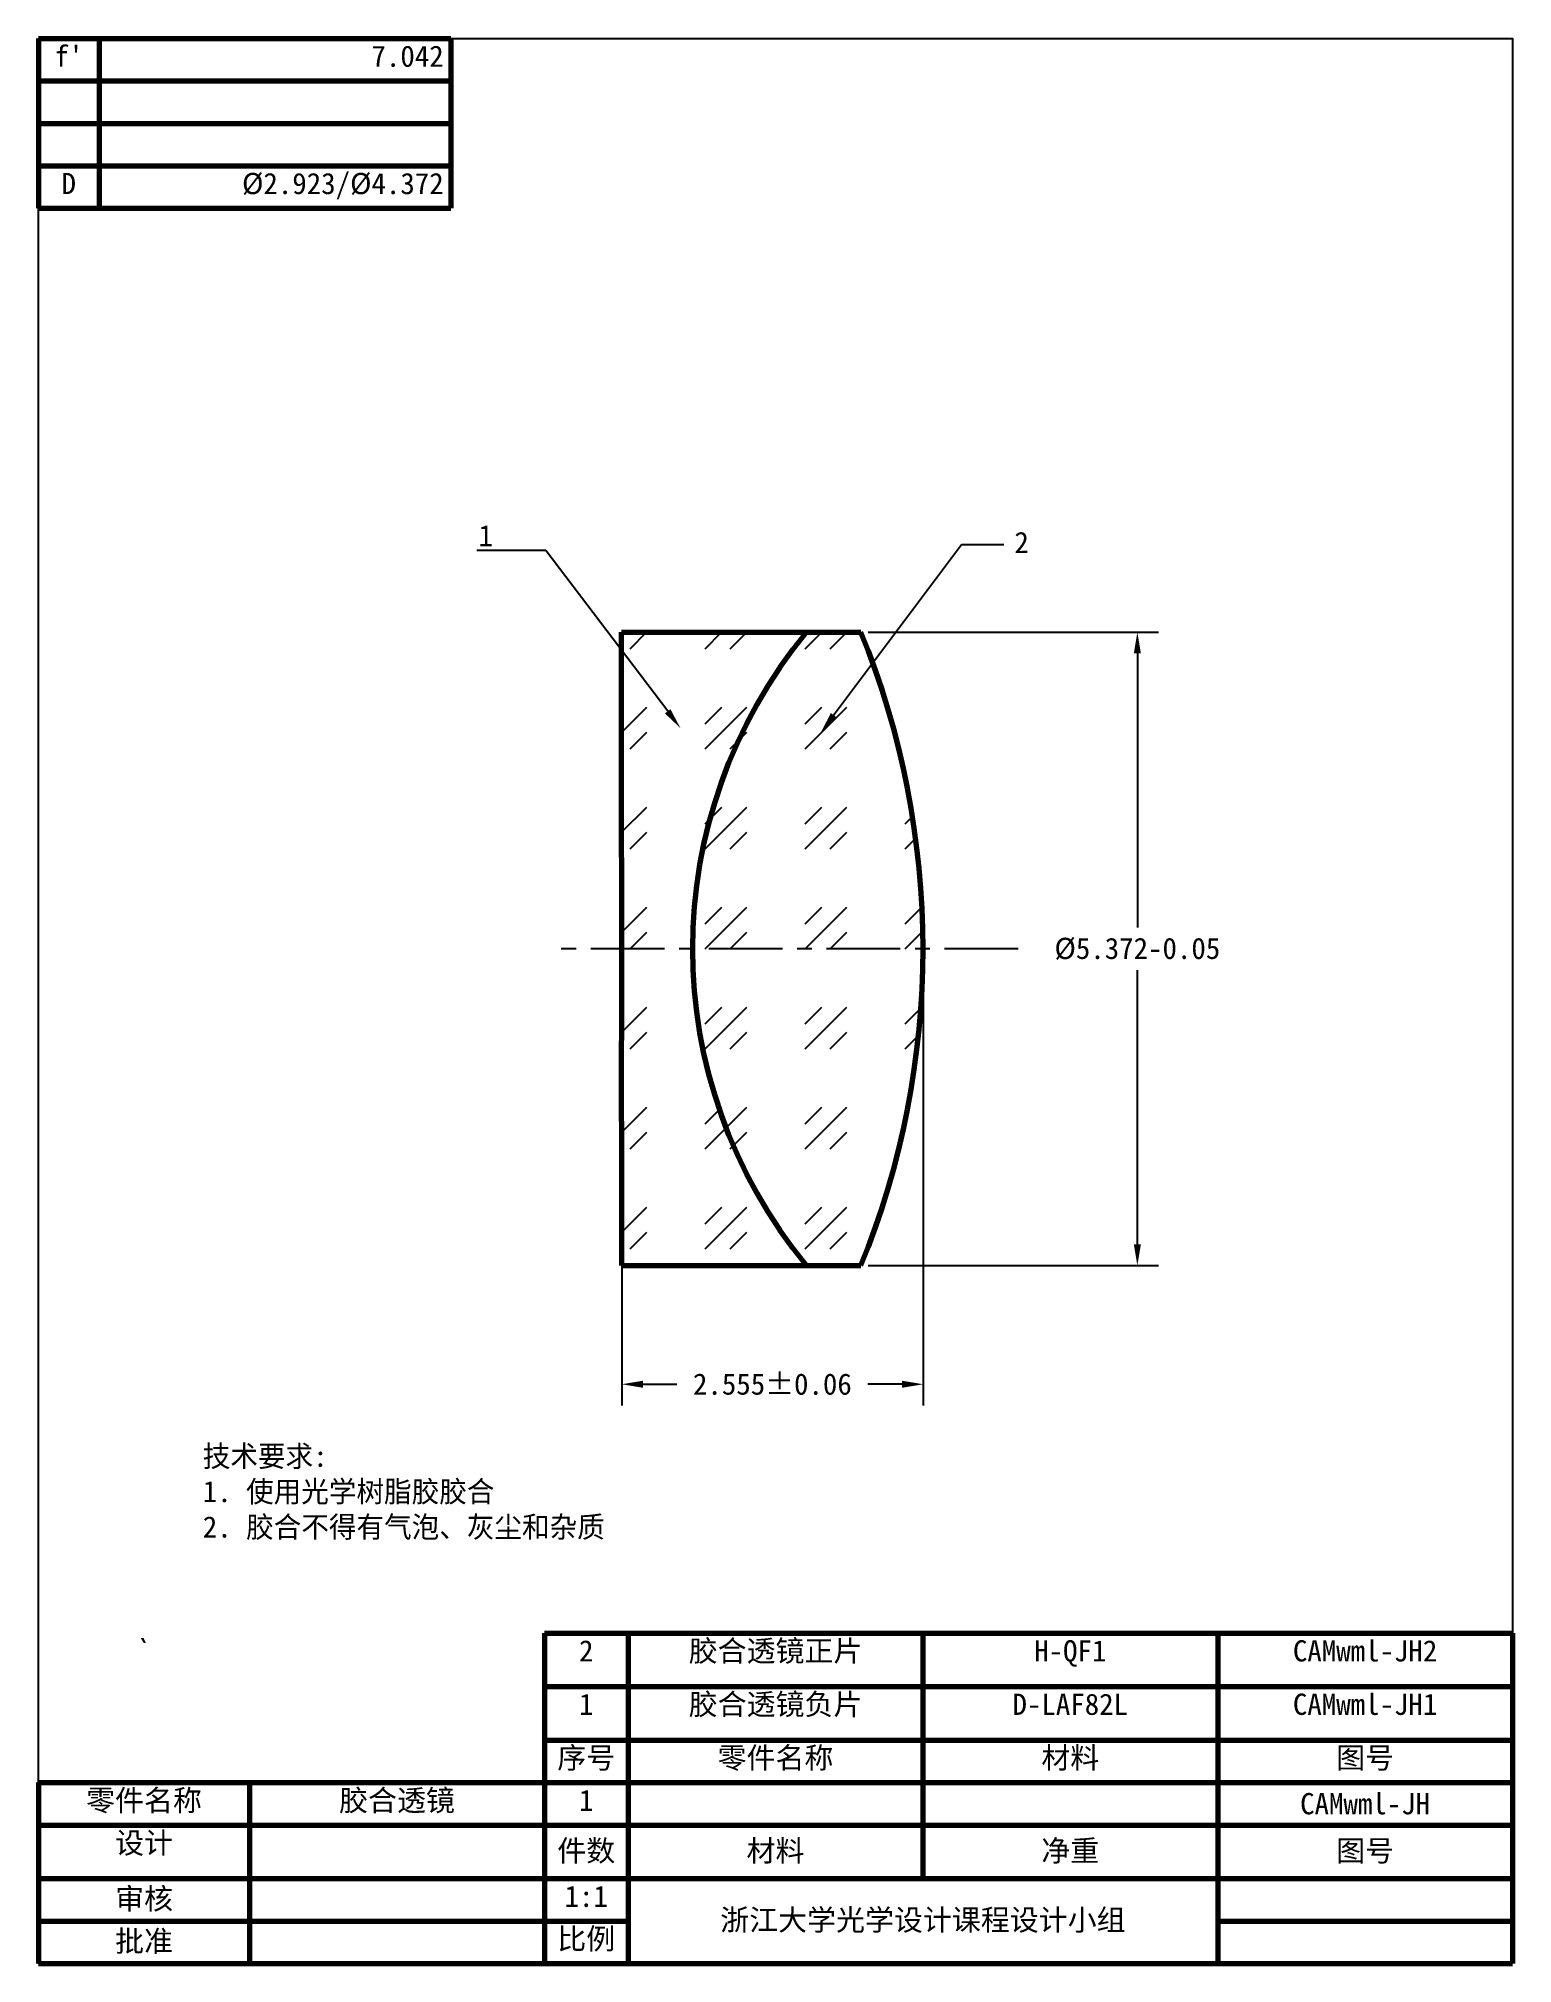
# Model space of a CAD drawing. Extents: x -8.2 to 4.3, y -8.6 to 7.7.
import ezdxf
from ezdxf import colors
from ezdxf.entities.mleader import LeaderData, LeaderLine
from ezdxf.math import Vec2, Vec3

# ---------------------------------------------------------------- set-up
doc = ezdxf.new("R2010")
doc.units = 0
doc.header["$LTSCALE"] = 0.5
doc.header["$MEASUREMENT"] = 0
doc.linetypes.add('CENTER', pattern=[2, 1.25, -0.25, 0.25, -0.25])
doc.layers.get('0').update_dxf_attribs({"lineweight": 70})
doc.layers.add('1', color=7, linetype='Continuous')
doc.styles.add('TXT', font='txt')
doc.dimstyles.get("Standard").update_dxf_attribs({"dimtxt": 0.18, "dimasz": 0.18, "dimexe": 0.18, "dimexo": 0.0625, "dimgap": 0.09, "dimtad": 0, "dimtih": 1, "dimtoh": 1, "dimdec": 4, "dimzin": 0, "dimdsep": 46, "dimtxsty": 'Standard', "dimcen": 0.09, "dimadec": 0, "dimazin": 0, "dimtfac": 1, "dimtdec": 4, "dimtofl": 0, "dimtmove": 0, "dimatfit": 3, "dimfxl": 1, "dimtolj": 1, "dimtzin": 0, "dimarcsym": 0})

# ---------------------------------------------------------------- blocks, each defined once
blk = doc.blocks.new('*T4')
at = {"layer": '1', "color": 0, "linetype": 'ByBlock', "lineweight": -2}
for p, q in [((4.29, 0), (12.5, 0)), ((5, 0), (5, -2.802)), ((7.5, 0), (7.5, -2.082)), ((10, 0), (10, -2.802)), ((12.5, 0), (12.5, -2.802)), ((4.29, -0.453), (12.5, -0.453)), ((4.29, -0.907), (12.5, -0.907)), ((0, -1.268), (0, -2.802)), ((1.79, -1.268), (1.79, -2.802)), ((4.29, -1.268), (12.5, -1.268)), ((4.29, -1.268), (4.29, -2.802)), ((0, -1.629), (12.5, -1.629)), ((0, -2.082), (12.5, -2.082)), ((0, -2.442), (5, -2.442)), ((10, -2.442), (12.5, -2.442)), ((0, -2.802), (12.5, -2.802))]:
    blk.add_line(p, q, dxfattribs=at)
at = {"layer": '1', "color": 0, "lineweight": -2}
for p in [(4.29, 0), (0, -1.268)]:
    blk.add_line(p, (4.29, -1.268), dxfattribs=at)
at = {"layer": '1', "color": 0, "linetype": 'Continuous', "char_height": 0.18}
for s, insert, width, attachment_point in [('`', (0.895, -0.06), 1.6704, 2), ('2', (4.645, -0.06), 0.5896, 2), ('{\\fSimSun|b0|i0|c134|p2;胶合透镜正片}', (6.25, -0.06), 2.38, 2), ('H-QF1', (8.75, -0.06), 2.38, 2), ('CAMwml-JH2', (11.25, -0.06), 2.38, 2), ('{\\fSimSun|b0|i0|c134|p2;胶合透镜负片}', (6.25, -0.513), 2.38, 2), ('1', (4.645, -0.513), 0.5896, 2), ('D-LAF82L', (8.75, -0.513), 2.38, 2), ('CAMwml-JH1', (11.25, -0.513), 2.38, 2), ('{\\fSimSun|b0|i0|c134|p2;序号}', (4.645, -0.967), 0.5896, 2), ('{\\fSimSun|b0|i0|c134|p2;零件名称}', (6.25, -0.967), 2.38, 2), ('{\\fSimSun|b0|i0|c134|p2;材料}', (8.75, -0.967), 2.38, 2), ('{\\fSimSun|b0|i0|c134|p2;图号}', (11.25, -0.967), 2.38, 2), ('{\\fSimSun|b0|i0|c134|p2;零件名称}', (0.895, -1.328), 1.6704, 2), ('{\\fSimSun|b0|i0|c134|p2;胶合透镜}', (3.04, -1.328), 2.38, 2), ('1', (4.645, -1.328), 0.5896, 2), ('CAMwml-JH', (11.25, -1.448), 2.38, 5), ('{\\fSimSun|b0|i0|c134|p2;设计}', (0.895, -1.689), 1.6704, 2), ('{\\fSimSun|b0|i0|c134|p2;件数}', (4.645, -1.855), 0.5896, 5), ('{\\fSimSun|b0|i0|c134|p2;材料}', (6.25, -1.855), 2.38, 5), ('{\\fSimSun|b0|i0|c134|p2;净重}', (8.75, -1.855), 2.38, 5), ('{\\fSimSun|b0|i0|c134|p2;图号}', (11.25, -1.855), 2.38, 5), ('{\\fSimSun|b0|i0|c134|p2;审核}', (0.895, -2.262), 1.6704, 5), ('1:1', (4.645, -2.142), 0.5896, 2), ('{\\fSimSun|b0|i0|c134|p2;浙江大学光学设计课程设计小组}', (7.5, -2.442), 4.88, 5), ('{\\fSimSun|b0|i0|c134|p2;批准}', (0.895, -2.622), 1.6704, 5), ('{\\fSimSun|b0|i0|c134|p2;比例}', (4.645, -2.502), 0.5896, 2)]:
    blk.add_mtext(s, dxfattribs=dict(at, insert=insert, width=width, attachment_point=attachment_point))
blk = doc.blocks.new('*D5')
at = {"layer": '1', "color": 0, "linetype": 'Continuous', "lineweight": -2, "transparency": 16777216}
for p, q in [((-3.252, -0.062), (-3.252, -3.873)), ((-0.697, -0.062), (-0.697, -3.873)), ((-3.072, -3.693), (-2.785, -3.693)), ((-0.877, -3.693), (-1.165, -3.693))]:
    blk.add_line(p, q, dxfattribs=at)
at = {"layer": '1', "color": 0, "linetype": 'Continuous', "transparency": 16777216}
for points in [[(-3.072, -3.663), (-3.072, -3.723), (-3.252, -3.693)], [(-0.877, -3.663), (-0.877, -3.723), (-0.697, -3.693)]]:
    blk.add_solid(points, dxfattribs=at)
at = {"layer": '1', "color": 0, "linetype": 'Continuous', "transparency": 16777216, "insert": (-1.975, -3.693), "char_height": 0.18, "attachment_point": 5}
blk.add_mtext('\\A1;2.555%%P0.06', dxfattribs=at)
blk = doc.blocks.new('*D6')
at = {"layer": '1', "color": 0, "linetype": 'Continuous', "lineweight": -2, "transparency": 16777216}
for p, q in [((-1.162, 2.686), (1.3, 2.686)), ((1.12, 2.506), (1.12, 0.18)), ((1.12, -2.506), (1.12, -0.18)), ((-1.162, -2.686), (1.3, -2.686))]:
    blk.add_line(p, q, dxfattribs=at)
at = {"layer": '1', "color": 0, "linetype": 'Continuous', "transparency": 16777216}
for points in [[(1.09, 2.506), (1.15, 2.506), (1.12, 2.686)], [(1.09, -2.506), (1.15, -2.506), (1.12, -2.686)]]:
    blk.add_solid(points, dxfattribs=at)
at = {"layer": '1', "color": 0, "linetype": 'Continuous', "transparency": 16777216, "insert": (1.12, 0), "char_height": 0.18, "attachment_point": 5}
blk.add_mtext('\\A1;%%C5.372-0.05', dxfattribs=at)
blk = doc.blocks.new('*T11')
at = {"layer": '1', "color": 0, "linetype": 'ByBlock', "lineweight": -2}
for p, q in [((0, 0), (3.496, 0)), ((0, 0), (0, -1.44)), ((0.514, 0), (0.514, -1.44)), ((3.496, 0), (3.496, -1.44)), ((0, -0.36), (3.496, -0.36)), ((0, -0.72), (3.496, -0.72)), ((0, -1.08), (3.496, -1.08)), ((0, -1.44), (3.496, -1.44))]:
    blk.add_line(p, q, dxfattribs=at)
at = {"layer": '1', "color": 0, "linetype": 'Continuous', "char_height": 0.18}
for s, insert, width, attachment_point in [("f'", (0.257, -0.06), 0.39442, 2), ('7.042', (3.436, -0.06), 2.86184, 3), ('D', (0.257, -1.14), 0.39442, 2), ('%%C2.923/%%C4.372', (3.436, -1.14), 2.86184, 3)]:
    blk.add_mtext(s, dxfattribs=dict(at, insert=insert, width=width, attachment_point=attachment_point))

msp = doc.modelspace()

# ---------------------------------------------------------------- hatches: boundary and pattern name
at = {"layer": '1', "linetype": 'Continuous'}
h = msp.add_hatch(dxfattribs=at)
h.set_pattern_fill('GOST_GLASS', scale=0.1, style=0)
h.set_pattern_definition([(45, (0, 0), (0.84853, -9e-17), [0.5, -0.7]), (45, (0.21213, 0), (0.84853, -9e-17), [0.2, -1]), (45, (0, 0.21213), (0.84853, -9e-17), [0.2, -1])])
h.paths.add_polyline_path([(-1.685, 2.686), (-1.685, 2.686), (-3.255, 2.686), (-3.255, 1.462, -0.0008728), (-3.2524, 0), (-2.6524, 0, -0.1745959)])
h.paths.add_polyline_path([(-2.6524, 0), (-3.2524, 0, -0.0008728), (-3.255, -1.462), (-3.255, -2.686), (-1.685, -2.686, -0.1745959)])
h.paths.add_polyline_path([(-0.6974, 0), (-2.6524, 0, 0.1745959), (-1.685, -2.686), (-1.2242, -2.686, 0.0971459)])
h.paths.add_polyline_path([(-1.2242, 2.686), (-1.685, 2.686, 0.1745959), (-2.6524, 0), (-0.6974, 0, 0.0971459)])

# ---------------------------------------------------------------- linework, layer by layer
at = {"color": 7}
for p, q in [((-3.255, 2.686), (-1.685, 2.686)), ((-3.255, 1.4617), (-3.255, 2.686)), ((-1.685, 2.686), (-1.2242, 2.686)), ((-1.685, 2.686), (-1.685, 2.686)), ((-3.255, -1.4616), (-3.255, -2.686)), ((-3.255, -2.686), (-1.685, -2.686)), ((-1.685, -2.686), (-1.2242, -2.686)), ((-1.685, -2.686), (-1.685, -2.686))]:
    msp.add_line(p, q, dxfattribs=at)
for centre, radius, start, end in [((1.56, 0), 4.2124, 140.38488, 219.61512), ((-7.8078, 0), 7.1104, 337.80544, 22.19456), ((-422.0309, 0), 418.7785, 359.800022, 0.199978)]:
    msp.add_arc(centre, radius, start, end, dxfattribs=at)
at = {"layer": '1', "color": 7, "linetype": 'CENTER'}
msp.add_line((0.1099, 0), (-3.8776, 0), dxfattribs=at)
at = {"layer": '1', "color": 7, "linetype": 'Continuous'}
msp.add_lwpolyline([(4.3014, -8.6064), (-8.1986, -8.6064), (-8.1986, 7.7218), (4.3014, 7.7218)], close=True, dxfattribs=at)

# ---------------------------------------------------------------- block references
for name, p in [('*T11', (-8.1986, 7.7218)), ('*T4', (-8.1986, -5.8044))]:
    msp.add_blockref(name, p)

# ---------------------------------------------------------------- texts
at = {"layer": '1', "color": 7, "linetype": 'Continuous', "insert": (-6.8056, -4.213), "char_height": 0.18, "attachment_point": 1, "style": 'TXT'}
msp.add_mtext_dynamic_manual_height_columns('技术要求:\\P1. 使用光学树脂胶胶合\\P2. 胶合不得有气泡、灰尘和杂质', width=4.688808, gutter_width=2.0091, heights=[0.9606], dxfattribs=at)

# ---------------------------------------------------------------- dimensions: what is measured, and where the dimension line sits
at = {"layer": '1', "color": 7, "linetype": 'Continuous'}
dim = msp.add_linear_dim(base=(1.1204, -2.686), p1=(-1.2242, 2.686), p2=(-1.2242, -2.686), angle=90, text='%%C<>-0.05', dimstyle='Standard', override={"dimdec": 3}, dxfattribs=at)
dim.commit()
dim.dimension.update_dxf_attribs({"geometry": '*D6', "text_midpoint": (1.1204, 0)})
dim = msp.add_linear_dim(base=(-0.6974, -3.693), p1=(-3.2524, 0), p2=(-0.6974, 0), text='<>%%P0.06', dimstyle='Standard', override={"dimdec": 3}, dxfattribs=at)
dim.commit()
dim.dimension.update_dxf_attribs({"geometry": '*D5', "text_midpoint": (-1.9749, -3.693)})

# ---------------------------------------------------------------- leaders
ml = msp.add_multileader_mtext('Standard', dxfattribs=at)
ml.set_content('1', color=7)
ml.set_leader_properties()
ml.build(insert=Vec2(0, 0))
ml.multileader.update_dxf_attribs({"text_right_attachment_type": 6, "dogleg_length": 0.36, "arrow_head_size": 0.18})
ctx = ml.context
ctx.base_point, ctx.char_height, ctx.arrow_head_size, ctx.landing_gap_size, ctx.plane_origin = Vec3(-4.4949, 3.487), 0.18, 0.18, 0.09, Vec3(-2.7543, 1.8714)
ctx.right_attachment, ctx.text_align_type = 6, 2
notes = []
notes.append((ctx, [(0, (1, 1, 0), (-3.8949, 3.379), (-1, 0), 0.36, [(0, [(-2.7543, 1.8714)], 0, [])])]))
ctx.mtext.insert, ctx.mtext.alignment, ctx.mtext.flow_direction = Vec3(-4.3449, 3.595), 3, 5
ml = msp.add_multileader_mtext('Standard', dxfattribs=at)
ml.set_content('2', color=7)
ml.set_leader_properties()
ml.build(insert=Vec2(0, 0))
ml.multileader.update_dxf_attribs({"text_right_attachment_type": 6, "dogleg_length": 0.36, "arrow_head_size": 0.18})
ctx = ml.context
ctx.base_point, ctx.char_height, ctx.arrow_head_size, ctx.landing_gap_size, ctx.plane_origin = Vec3(-0.0124, 3.4293), 0.18, 0.18, 0.09, Vec3(-1.5633, 1.8379)
ctx.right_attachment = 6
notes.append((ctx, [(0, (1, 1, 0), (-0.3724, 3.4293), (1, 0), 0.36, [(0, [(-1.5633, 1.8379)], 0, [])])]))
ctx.mtext.insert, ctx.mtext.flow_direction = Vec3(0.0776, 3.5373), 5
for ctx, leaders in notes:
    for number, flags, end, landing, length, lines in leaders:
        leader = LeaderData()
        leader.index, (leader.has_last_leader_line, leader.has_dogleg_vector, leader.attachment_direction) = number, flags
        leader.last_leader_point, leader.dogleg_vector, leader.dogleg_length = Vec3(end), Vec3(landing), length
        for number, points, colour, breaks in lines:
            line = LeaderLine()
            line.index, line.vertices, line.color, line.breaks = number, Vec3.list(points), colors.encode_raw_color(colour), breaks
            leader.lines.append(line)
        ctx.leaders.append(leader)

doc.saveas('drawing.dxf')
